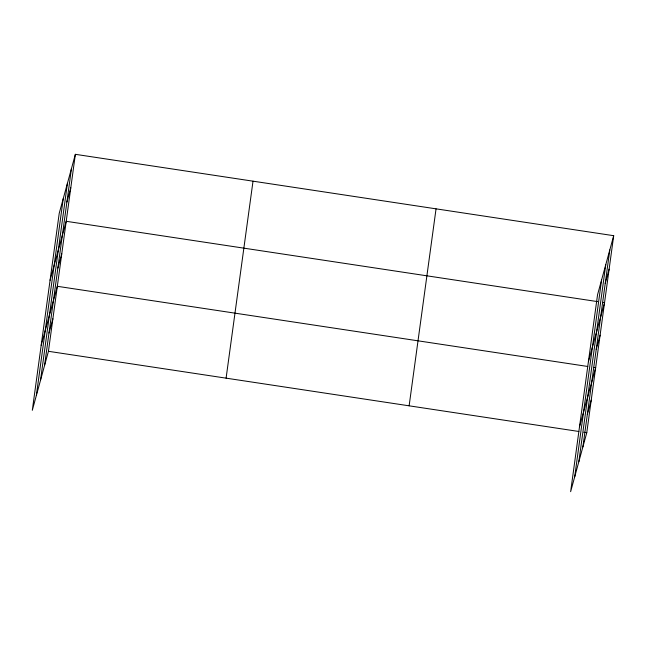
<?xml version="1.0" encoding="UTF-8"?>
<svg xmlns="http://www.w3.org/2000/svg" width="646" height="646" viewBox="0 0 646 646"><rect width="100%" height="100%" fill="white"/><g stroke="black" fill="none" stroke-linecap="round" stroke-linejoin="round"><path stroke-width="0.97" d="M36.337 395.538L63.26 198.556M40.504 380.316L67.426 183.335M44.542 365.547L71.464 168.566M75.364 154.321L59.222 213.325L32.3 410.307L48.442 351.303L75.364 154.321L613.7 235.693L586.778 432.675L570.636 491.679L597.558 294.697L613.7 235.693M226.092 378.16L253.014 181.179M409.128 405.825L436.05 208.844M574.682 476.91L601.604 279.928M578.84 461.688L605.762 264.707M582.886 446.919L609.808 249.937M66.885 202.053L70.785 187.808M50.065 280.299L66.207 221.295L597.639 301.625M57.874 268.042L61.766 253.797M41.182 345.303L57.324 286.299L587.771 366.476M48.983 333.045L52.883 318.801M605.229 283.424L609.121 269.18M588.409 361.671L604.551 302.667L602.573 302.368M596.21 349.413L600.102 335.169M579.527 426.675L595.66 367.671L593.69 367.372M587.327 414.417L591.219 400.173M48.442 351.303L578.881 431.48M583.822 432.231L586.778 432.675"/></g></svg>
